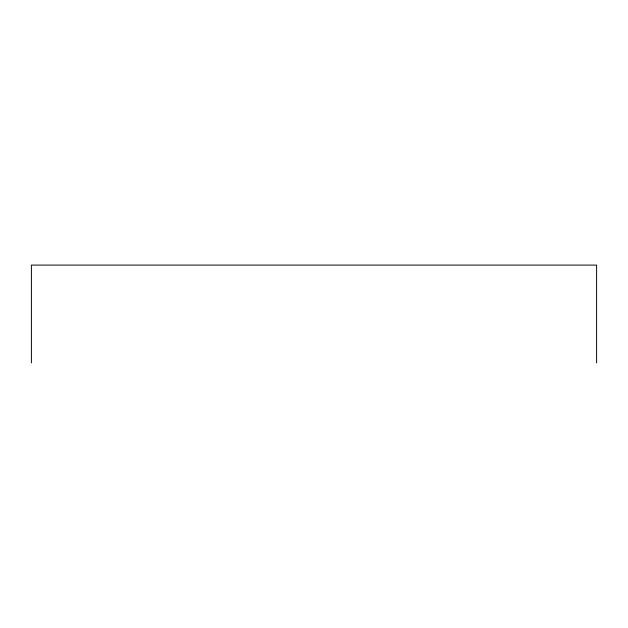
<?xml version="1.0" encoding="UTF-8"?>
<svg xmlns="http://www.w3.org/2000/svg" width="628" height="628" viewBox="0 0 628 628"><rect width="100%" height="100%" fill="white"/><g stroke="black" fill="none" stroke-linecap="round" stroke-linejoin="round"><path stroke-width="0.94" d="M596.6 362.906L596.6 265.094L31.4 265.094L31.4 362.906"/></g></svg>
